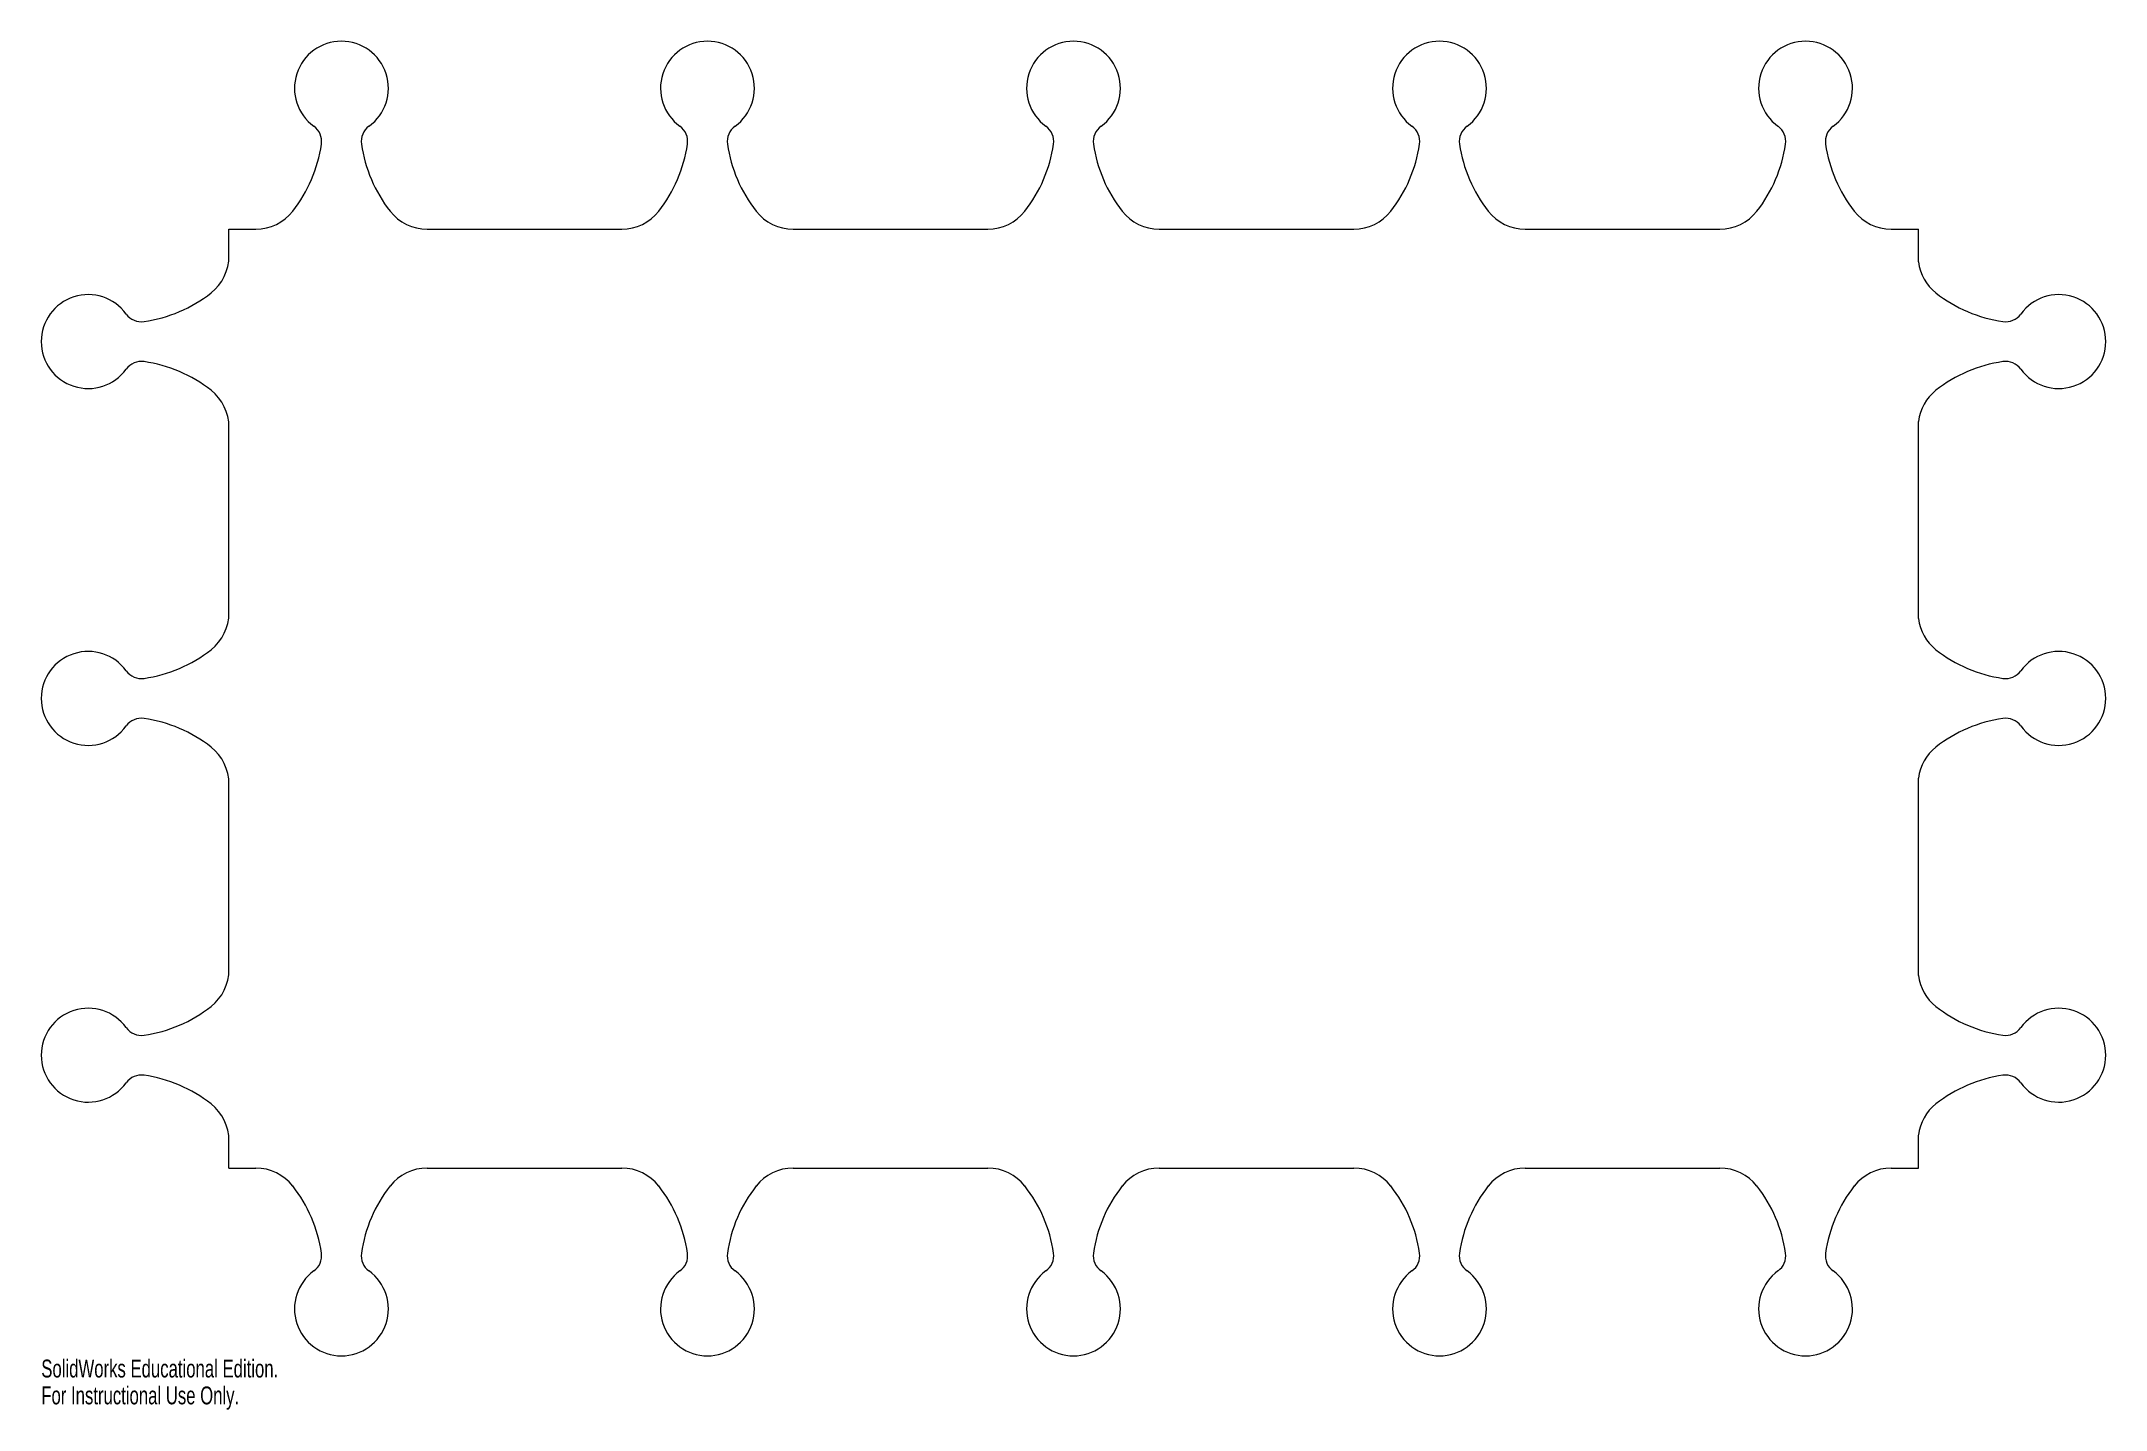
# Model space of a CAD drawing. Header units: inches. Extents: x -2 to 20, y -2.6 to 12.
import ezdxf

# ---------------------------------------------------------------- set-up
doc = ezdxf.new("R2010")
doc.units = ezdxf.units.IN
doc.header["$MEASUREMENT"] = 0
doc.styles.add('SLDTEXTSTYLE0', font='TXT', dxfattribs={"width": 0.7})

msp = doc.modelspace()

# ---------------------------------------------------------------- linework, layer by layer
at = {"color": 7, "linetype": 'Continuous', "lineweight": 15}
for p, q in [((0, 10), (0.286, 10)), ((0, 9.714), (0, 10)), ((2.11, 10), (4.186, 10)), ((6.01, 10), (8.086, 10)), ((9.91, 10), (11.986, 10)), ((13.81, 10), (15.886, 10)), ((17.71, 10), (18, 10)), ((18, 9.652), (18, 10)), ((18, 5.852), (18, 7.952)), ((0, 5.914), (0, 7.89)), ((0, 2.114), (0, 4.09)), ((18, 2.052), (18, 4.152)), ((0, 0), (0, 0.29)), ((18, 0), (18, 0.352)), ((0, 0), (0.286, 0)), ((2.11, 0), (4.186, 0)), ((6.01, 0), (8.086, 0)), ((9.91, 0), (11.986, 0)), ((13.81, 0), (15.886, 0)), ((17.71, 0), (18, 0))]:
    msp.add_line(p, q, dxfattribs=at)
for centre, radius, start, end in [((1.198, 11.5), 0.5, 305.9767, 234.0233), ((5.098, 11.5), 0.5, 305.9767, 234.0233), ((8.998, 11.5), 0.5, 305.9767, 234.0233), ((12.898, 11.5), 0.5, 305.9767, 234.0233), ((16.798, 11.5), 0.5, 305.9767, 234.0233), ((0.787, 10.934), 0.2, 351.8403, 54.0233), ((1.609, 10.934), 0.2, 125.9767, 188.1597), ((4.687, 10.934), 0.2, 351.8403, 54.0233), ((5.509, 10.934), 0.2, 125.9767, 188.1597), ((8.587, 10.934), 0.2, 351.8403, 54.0233), ((9.409, 10.934), 0.2, 125.9767, 188.1597), ((12.487, 10.934), 0.2, 351.8403, 54.0233), ((13.309, 10.934), 0.2, 125.9767, 188.1597), ((16.387, 10.934), 0.2, 351.8403, 54.0233), ((17.209, 10.934), 0.2, 125.9767, 188.1597), ((-0.5, 11.118), 1.5, 321.8273, 351.8403), ((2.896, 11.118), 1.5, 188.1597, 218.1727), ((3.4, 11.118), 1.5, 321.8273, 351.8403), ((6.796, 11.118), 1.5, 188.1597, 218.1727), ((7.3, 11.118), 1.5, 321.8273, 351.8403), ((10.696, 11.118), 1.5, 188.1597, 218.1727), ((11.2, 11.118), 1.5, 321.8273, 351.8403), ((14.596, 11.118), 1.5, 188.1597, 218.1727), ((15.1, 11.118), 1.5, 321.8273, 351.8403), ((18.496, 11.118), 1.5, 188.1597, 218.1727), ((0.286, 10.5), 0.5, 270, 321.8273), ((2.11, 10.5), 0.5, 218.1727, 270), ((4.186, 10.5), 0.5, 270, 321.8273), ((6.01, 10.5), 0.5, 218.1727, 270), ((8.086, 10.5), 0.5, 270, 321.8273), ((9.91, 10.5), 0.5, 218.1727, 270), ((11.986, 10.5), 0.5, 270, 321.8273), ((13.81, 10.5), 0.5, 218.1727, 270), ((15.886, 10.5), 0.5, 270, 321.8273), ((17.71, 10.5), 0.5, 218.1727, 270), ((-0.5, 9.714), 0.5, 308.1727, 0), ((18.496, 9.714), 0.5, 187.1451, 231.8273), ((-1.5, 8.802), 0.5, 35.9767, 324.0233), ((-1.118, 10.5), 1.5, 278.1597, 308.1727), ((19.114, 10.5), 1.5, 231.8273, 261.8403), ((19.496, 8.802), 0.5, 215.9767, 144.0233), ((-0.934, 9.213), 0.2, 215.9767, 278.1597), ((18.93, 9.213), 0.2, 261.8403, 324.0233), ((-0.934, 8.391), 0.2, 81.8403, 144.0233), ((-1.118, 7.104), 1.5, 51.8273, 81.8403), ((19.114, 7.104), 1.5, 98.1597, 128.1727), ((18.93, 8.391), 0.2, 35.9767, 98.1597), ((-0.5, 7.89), 0.5, 0, 51.8273), ((18.496, 7.89), 0.5, 128.1727, 172.8549), ((-0.5, 5.914), 0.5, 308.1727, 0), ((18.496, 5.914), 0.5, 187.1451, 231.8273), ((-1.5, 5.002), 0.5, 35.9767, 324.0233), ((-1.118, 6.7), 1.5, 278.1597, 308.1727), ((19.114, 6.7), 1.5, 231.8273, 261.8403), ((19.496, 5.002), 0.5, 215.9767, 144.0233), ((-0.934, 5.413), 0.2, 215.9767, 278.1597), ((18.93, 5.413), 0.2, 261.8403, 324.0233), ((-0.934, 4.591), 0.2, 81.8403, 144.0233), ((-1.118, 3.304), 1.5, 51.8273, 81.8403), ((19.114, 3.304), 1.5, 98.1597, 128.1727), ((18.93, 4.591), 0.2, 35.9767, 98.1597), ((-0.5, 4.09), 0.5, 0, 51.8273), ((18.496, 4.09), 0.5, 128.1727, 172.8549), ((-0.5, 2.114), 0.5, 308.1727, 0), ((18.496, 2.114), 0.5, 187.1451, 231.8273), ((-1.5, 1.202), 0.5, 35.9767, 324.0233), ((-1.118, 2.9), 1.5, 278.1597, 308.1727), ((19.114, 2.9), 1.5, 231.8273, 261.8403), ((19.496, 1.202), 0.5, 215.9767, 144.0233), ((-0.934, 1.613), 0.2, 215.9767, 278.1597), ((18.93, 1.613), 0.2, 261.8403, 324.0233), ((-0.934, 0.791), 0.2, 81.8403, 144.0233), ((-1.118, -0.496), 1.5, 51.8273, 81.8403), ((19.114, -0.496), 1.5, 98.1597, 128.1727), ((18.93, 0.791), 0.2, 35.9767, 98.1597), ((-0.5, 0.29), 0.5, 0, 51.8273), ((18.496, 0.29), 0.5, 128.1727, 172.8549), ((0.286, -0.5), 0.5, 38.1727, 90), ((2.11, -0.5), 0.5, 90, 141.8273), ((4.186, -0.5), 0.5, 38.1727, 90), ((6.01, -0.5), 0.5, 90, 141.8273), ((8.086, -0.5), 0.5, 38.1727, 90), ((9.91, -0.5), 0.5, 90, 141.8273), ((11.986, -0.5), 0.5, 38.1727, 90), ((13.81, -0.5), 0.5, 90, 141.8273), ((15.886, -0.5), 0.5, 38.1727, 90), ((17.71, -0.5), 0.5, 90, 141.8273), ((-0.5, -1.118), 1.5, 8.1597, 38.1727), ((2.896, -1.118), 1.5, 141.8273, 171.8403), ((3.4, -1.118), 1.5, 8.1597, 38.1727), ((6.796, -1.118), 1.5, 141.8273, 171.8403), ((7.3, -1.118), 1.5, 8.1597, 38.1727), ((10.696, -1.118), 1.5, 141.8273, 171.8403), ((11.2, -1.118), 1.5, 8.1597, 38.1727), ((14.596, -1.118), 1.5, 141.8273, 171.8403), ((15.1, -1.118), 1.5, 8.1597, 38.1727), ((18.496, -1.118), 1.5, 141.8273, 171.8403), ((1.198, -1.5), 0.5, 125.9767, 54.0233), ((0.787, -0.934), 0.2, 305.9767, 8.1597), ((1.609, -0.934), 0.2, 171.8403, 234.0233), ((5.098, -1.5), 0.5, 125.9767, 54.0233), ((4.687, -0.934), 0.2, 305.9767, 8.1597), ((5.509, -0.934), 0.2, 171.8403, 234.0233), ((8.998, -1.5), 0.5, 125.9767, 54.0233), ((8.587, -0.934), 0.2, 305.9767, 8.1597), ((9.409, -0.934), 0.2, 171.8403, 234.0233), ((12.898, -1.5), 0.5, 125.9767, 54.0233), ((12.487, -0.934), 0.2, 305.9767, 8.1597), ((13.309, -0.934), 0.2, 171.8403, 234.0233), ((16.798, -1.5), 0.5, 125.9767, 54.0233), ((16.387, -0.934), 0.2, 305.9767, 8.1597), ((17.209, -0.934), 0.2, 171.8403, 234.0233)]:
    msp.add_arc(centre, radius, start, end, dxfattribs=at)

# ---------------------------------------------------------------- texts
at = {"color": 7, "linetype": 'Continuous', "char_height": 0.1903, "attachment_point": 1, "style": 'SLDTEXTSTYLE0'}
for s, insert in [('SolidWorks Educational Edition.', (-2, -2.04)), ('For Instructional Use Only.', (-2, -2.326))]:
    msp.add_mtext(s, dxfattribs=dict(at, insert=insert))

doc.saveas('drawing.dxf')
